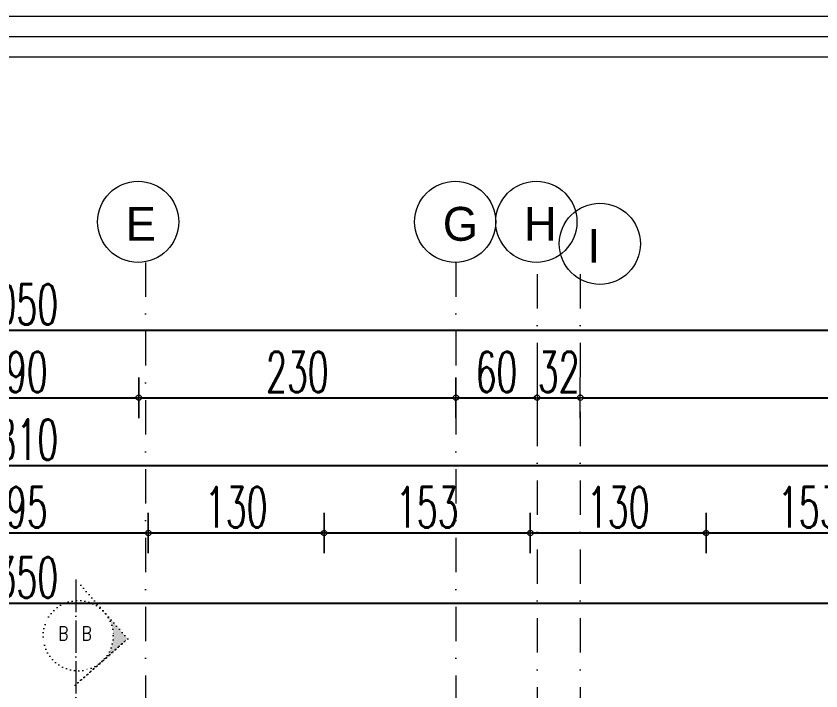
# Model space of a CAD drawing. Header units: millimetres. Extents: x -16104 to 67872, y -88009 to 12107.
# Drawn here: x 22825 to 23420, y 11608 to 12107 of the extents above; entities that cross this region are included whole.
import ezdxf
from ezdxf.enums import TextEntityAlignment as Align

# ---------------------------------------------------------------- set-up
doc = ezdxf.new("R2010")
doc.units = ezdxf.units.MM
for name, pattern in [('ACAD_ISO04W100', [30, 24, -3, 0, -3]), ('ACAD_ISO07W100', [3, 0, -3]), ('DASHDOTX2', [50.8, 25.4, -12.7, 0, -12.7])]:
    doc.linetypes.add(name, pattern=pattern)
doc.layers.get('0').update_dxf_attribs({"color": 241})
for name, color, linetype, lineweight in [('AKS', 1, 'ACAD_ISO07W100', 5), ('akslar', 144, 'Continuous', 20), ('c05', 32, 'Continuous', 13), ('OLCU', 54, 'Continuous', 13)]:
    doc.layers.add(name, color=color, linetype=linetype, lineweight=lineweight)
doc.styles.add('DIM', font='Txttw.shx', dxfattribs={"width": 0.6})
doc.styles.add('DIMENSIONS', font='simplex', dxfattribs={"width": 0.8})
doc.dimstyles.new('50', dxfattribs={"dimscale": 0, "dimtxt": 30, "dimasz": 1, "dimexe": 0, "dimexo": 2, "dimgap": 4, "dimtad": 1, "dimdec": 0, "dimzin": 0, "dimdsep": 46, "dimtxsty": 'DIM', "dimblk1": 'DOT', "dimblk2": 'DOT', "dimsah": 1, "dimcen": 1.5, "dimdle": 3, "dimse1": 1, "dimse2": 1, "dimclrd": 256, "dimclre": 9, "dimclrt": 256, "dimadec": 0, "dimazin": 0, "dimtfac": 0.24, "dimtdec": 0, "dimtix": 1, "dimtmove": 2, "dimatfit": 3, "dimldrblk": 'DOT', "dimfxl": 0, "dimtolj": 1, "dimtzin": 15, "dimarcsym": 0})

# ---------------------------------------------------------------- blocks, each defined once
blk = doc.blocks.new('DOT')
for p, q in [((0, 15), (0, -15)), ((-2, 0), (0, 0)), ((2, 0), (0, 0))]:
    blk.add_line(p, q)
blk.add_circle((0, 0), 2)
blk = doc.blocks.new('*D4984')
at = {"layer": 'Defpoints', "color": 0, "transparency": 16777216}
for p in [(22922.32, 11725.04), (22727.32, 11675.04), (22922.32, 11675.04)]:
    blk.add_point(p, dxfattribs=at)
at = {"layer": 'OLCU', "lineweight": -2, "transparency": 16777216}
blk.add_line((22728.32, 11725.04), (22921.32, 11725.04), dxfattribs=at)
at = {"layer": 'OLCU', "lineweight": -2, "transparency": 16777216, "rotation": 180}
blk.add_blockref('DOT', (22727.32, 11725.04), dxfattribs=at)
at = {"layer": 'OLCU', "lineweight": -2, "transparency": 16777216}
blk.add_blockref('DOT', (22922.32, 11725.04), dxfattribs=at)
at = {"layer": 'OLCU', "transparency": 16777216, "insert": (22824.82, 11744.04), "char_height": 30, "attachment_point": 5, "style": 'DIM'}
blk.add_mtext('\\A1;195', dxfattribs=at)
blk = doc.blocks.new('*D4985')
at = {"layer": 'Defpoints', "color": 0, "transparency": 16777216}
for p in [(23052.32, 11725.04), (22922.32, 11675.04), (23052.32, 11675.04)]:
    blk.add_point(p, dxfattribs=at)
at = {"layer": 'OLCU', "lineweight": -2, "transparency": 16777216}
blk.add_line((22923.32, 11725.04), (23051.32, 11725.04), dxfattribs=at)
at = {"layer": 'OLCU', "lineweight": -2, "transparency": 16777216, "rotation": 180}
blk.add_blockref('DOT', (22922.32, 11725.04), dxfattribs=at)
at = {"layer": 'OLCU', "lineweight": -2, "transparency": 16777216}
blk.add_blockref('DOT', (23052.32, 11725.04), dxfattribs=at)
at = {"layer": 'OLCU', "transparency": 16777216, "insert": (22987.32, 11744.04), "char_height": 30, "attachment_point": 5, "style": 'DIM'}
blk.add_mtext('\\A1;130', dxfattribs=at)
blk = doc.blocks.new('*D4986')
at = {"layer": 'Defpoints', "color": 0, "transparency": 16777216}
for p in [(23204.82, 11725.04), (23052.32, 11675.04), (23204.82, 11675.04)]:
    blk.add_point(p, dxfattribs=at)
at = {"layer": 'OLCU', "lineweight": -2, "transparency": 16777216}
blk.add_line((23053.32, 11725.04), (23203.82, 11725.04), dxfattribs=at)
at = {"layer": 'OLCU', "lineweight": -2, "transparency": 16777216, "rotation": 180}
blk.add_blockref('DOT', (23052.32, 11725.04), dxfattribs=at)
at = {"layer": 'OLCU', "lineweight": -2, "transparency": 16777216}
blk.add_blockref('DOT', (23204.82, 11725.04), dxfattribs=at)
at = {"layer": 'OLCU', "transparency": 16777216, "insert": (23128.57, 11744.04), "char_height": 30, "attachment_point": 5, "style": 'DIM'}
blk.add_mtext('\\A1;153', dxfattribs=at)
blk = doc.blocks.new('*D4989')
at = {"layer": 'Defpoints', "color": 0, "transparency": 16777216}
for p in [(21919.82, 11775.04), (23729.82, 11775.04), (23729.82, 11740.04)]:
    blk.add_point(p, dxfattribs=at)
at = {"layer": 'OLCU', "lineweight": -2, "transparency": 16777216}
blk.add_line((21920.82, 11775.04), (23728.82, 11775.04), dxfattribs=at)
at = {"layer": 'OLCU', "lineweight": -2, "transparency": 16777216, "rotation": 180}
blk.add_blockref('DOT', (21919.82, 11775.04), dxfattribs=at)
at = {"layer": 'OLCU', "lineweight": -2, "transparency": 16777216}
blk.add_blockref('DOT', (23729.82, 11775.04), dxfattribs=at)
at = {"layer": 'OLCU', "transparency": 16777216, "insert": (22824.82, 11794.04), "char_height": 30, "attachment_point": 5, "style": 'DIM'}
blk.add_mtext('\\A1;1810', dxfattribs=at)
blk = doc.blocks.new('*D4994')
at = {"layer": 'Defpoints', "color": 0, "transparency": 16777216}
for p in [(22915.32, 11825.04), (23149.82, 11825.04), (23149.82, 10777.83)]:
    blk.add_point(p, dxfattribs=at)
at = {"layer": 'OLCU', "lineweight": -2, "transparency": 16777216}
blk.add_line((22916.32, 11825.04), (23148.82, 11825.04), dxfattribs=at)
at = {"layer": 'OLCU', "lineweight": -2, "transparency": 16777216, "rotation": 180}
blk.add_blockref('DOT', (22915.32, 11825.04), dxfattribs=at)
at = {"layer": 'OLCU', "lineweight": -2, "transparency": 16777216}
blk.add_blockref('DOT', (23149.82, 11825.04), dxfattribs=at)
at = {"layer": 'OLCU', "transparency": 16777216, "insert": (23032.57, 11844.04), "char_height": 30, "attachment_point": 5, "style": 'DIM'}
blk.add_mtext('\\A1;230', dxfattribs=at)
blk = doc.blocks.new('*D4995')
at = {"layer": 'Defpoints', "color": 0, "transparency": 16777216}
for p in [(23209.82, 11825.04), (23241.82, 11825.04), (23241.82, 10777.83)]:
    blk.add_point(p, dxfattribs=at)
at = {"layer": 'OLCU', "lineweight": -2, "transparency": 16777216}
for p, q in [((23208.82, 11825.04), (23207.82, 11825.04)), ((23209.82, 11825.04), (23241.82, 11825.04)), ((23242.82, 11825.04), (23243.82, 11825.04))]:
    blk.add_line(p, q, dxfattribs=at)
blk.add_blockref('DOT', (23209.82, 11825.04), dxfattribs=at)
at = {"layer": 'OLCU', "lineweight": -2, "transparency": 16777216, "rotation": 180}
blk.add_blockref('DOT', (23241.82, 11825.04), dxfattribs=at)
at = {"layer": 'OLCU', "transparency": 16777216, "insert": (23225.82, 11844.04), "char_height": 30, "attachment_point": 5, "style": 'DIM'}
blk.add_mtext('\\A1;32', dxfattribs=at)
blk = doc.blocks.new('*D4996')
at = {"layer": 'Defpoints', "color": 0, "transparency": 16777216}
for p in [(23241.82, 11825.04), (23679.67, 11825.04), (23679.67, 11825.04)]:
    blk.add_point(p, dxfattribs=at)
at = {"layer": 'OLCU', "lineweight": -2, "transparency": 16777216}
blk.add_line((23242.82, 11825.04), (23678.67, 11825.04), dxfattribs=at)
at = {"layer": 'OLCU', "lineweight": -2, "transparency": 16777216, "rotation": 180}
blk.add_blockref('DOT', (23241.82, 11825.04), dxfattribs=at)
at = {"layer": 'OLCU', "lineweight": -2, "transparency": 16777216}
blk.add_blockref('DOT', (23679.67, 11825.04), dxfattribs=at)
at = {"layer": 'OLCU', "transparency": 16777216, "insert": (23460.75, 11844.04), "char_height": 30, "attachment_point": 5, "style": 'DIM'}
blk.add_mtext('\\A1;438', dxfattribs=at)
blk = doc.blocks.new('*D4999')
at = {"layer": 'Defpoints', "color": 0, "transparency": 16777216}
for p in [(23849.82, 11875.04), (21799.82, 11840.04), (23849.82, 11840.04)]:
    blk.add_point(p, dxfattribs=at)
at = {"layer": 'OLCU', "lineweight": -2, "transparency": 16777216}
blk.add_line((21800.82, 11875.04), (23848.82, 11875.04), dxfattribs=at)
at = {"layer": 'OLCU', "lineweight": -2, "transparency": 16777216, "rotation": 180}
blk.add_blockref('DOT', (21799.82, 11875.04), dxfattribs=at)
at = {"layer": 'OLCU', "lineweight": -2, "transparency": 16777216}
blk.add_blockref('DOT', (23849.82, 11875.04), dxfattribs=at)
at = {"layer": 'OLCU', "transparency": 16777216, "insert": (22824.82, 11894.04), "char_height": 30, "attachment_point": 5, "style": 'DIM'}
blk.add_mtext('\\A1;2050', dxfattribs=at)
blk = doc.blocks.new('*D5054')
at = {"layer": 'Defpoints', "color": 0, "transparency": 16777216}
for p in [(23334.82, 11725.04), (23204.82, 11675.04), (23334.82, 11675.04)]:
    blk.add_point(p, dxfattribs=at)
at = {"layer": 'OLCU', "lineweight": -2, "transparency": 16777216}
blk.add_line((23205.82, 11725.04), (23333.82, 11725.04), dxfattribs=at)
at = {"layer": 'OLCU', "lineweight": -2, "transparency": 16777216, "rotation": 180}
blk.add_blockref('DOT', (23204.82, 11725.04), dxfattribs=at)
at = {"layer": 'OLCU', "lineweight": -2, "transparency": 16777216}
blk.add_blockref('DOT', (23334.82, 11725.04), dxfattribs=at)
at = {"layer": 'OLCU', "transparency": 16777216, "insert": (23269.82, 11744.04), "char_height": 30, "attachment_point": 5, "style": 'DIM'}
blk.add_mtext('\\A1;130', dxfattribs=at)
blk = doc.blocks.new('*D5055')
at = {"layer": 'Defpoints', "color": 0, "transparency": 16777216}
for p in [(23334.82, 11725.04), (23487.32, 11725.04), (23487.32, 11725.04)]:
    blk.add_point(p, dxfattribs=at)
at = {"layer": 'OLCU', "lineweight": -2, "transparency": 16777216}
blk.add_line((23335.82, 11725.04), (23486.32, 11725.04), dxfattribs=at)
at = {"layer": 'OLCU', "lineweight": -2, "transparency": 16777216, "rotation": 180}
blk.add_blockref('DOT', (23334.82, 11725.04), dxfattribs=at)
at = {"layer": 'OLCU', "lineweight": -2, "transparency": 16777216}
blk.add_blockref('DOT', (23487.32, 11725.04), dxfattribs=at)
at = {"layer": 'OLCU', "transparency": 16777216, "insert": (23411.07, 11744.04), "char_height": 30, "attachment_point": 5, "style": 'DIM'}
blk.add_mtext('\\A1;153', dxfattribs=at)
blk = doc.blocks.new('*D5083')
at = {"layer": 'Defpoints', "color": 0, "transparency": 16777216}
for p in [(22734.32, 11825.04), (22915.32, 11825.04), (22915.32, 11825.04)]:
    blk.add_point(p, dxfattribs=at)
at = {"layer": 'OLCU', "lineweight": -2, "transparency": 16777216}
blk.add_line((22735.32, 11825.04), (22914.32, 11825.04), dxfattribs=at)
at = {"layer": 'OLCU', "lineweight": -2, "transparency": 16777216, "rotation": 180}
blk.add_blockref('DOT', (22734.32, 11825.04), dxfattribs=at)
at = {"layer": 'OLCU', "lineweight": -2, "transparency": 16777216}
blk.add_blockref('DOT', (22915.32, 11825.04), dxfattribs=at)
at = {"layer": 'OLCU', "transparency": 16777216, "insert": (22824.82, 11844.04), "char_height": 30, "attachment_point": 5, "style": 'DIM'}
blk.add_mtext('\\A1;190', dxfattribs=at)
blk = doc.blocks.new('*D5084')
at = {"layer": 'Defpoints', "color": 0, "transparency": 16777216}
for p in [(23149.82, 11825.04), (23209.82, 11825.04), (23209.82, 11825.04)]:
    blk.add_point(p, dxfattribs=at)
at = {"layer": 'OLCU', "lineweight": -2, "transparency": 16777216}
blk.add_line((23150.82, 11825.04), (23208.82, 11825.04), dxfattribs=at)
at = {"layer": 'OLCU', "lineweight": -2, "transparency": 16777216, "rotation": 180}
blk.add_blockref('DOT', (23149.82, 11825.04), dxfattribs=at)
at = {"layer": 'OLCU', "lineweight": -2, "transparency": 16777216}
blk.add_blockref('DOT', (23209.82, 11825.04), dxfattribs=at)
at = {"layer": 'OLCU', "transparency": 16777216, "insert": (23179.82, 11844.04), "char_height": 30, "attachment_point": 5, "style": 'DIM'}
blk.add_mtext('\\A1;60', dxfattribs=at)
blk = doc.blocks.new('*D5087')
at = {"layer": 'Defpoints', "color": 0, "transparency": 16777216}
for p in [(21649.82, 11673.23), (23999.82, 11673.23), (23999.82, 11673.23)]:
    blk.add_point(p, dxfattribs=at)
at = {"layer": 'OLCU', "lineweight": -2, "transparency": 16777216}
blk.add_line((21650.82, 11673.23), (23998.82, 11673.23), dxfattribs=at)
at = {"layer": 'OLCU', "lineweight": -2, "transparency": 16777216, "rotation": 180}
blk.add_blockref('DOT', (21649.82, 11673.23), dxfattribs=at)
at = {"layer": 'OLCU', "lineweight": -2, "transparency": 16777216}
blk.add_blockref('DOT', (23999.82, 11673.23), dxfattribs=at)
at = {"layer": 'OLCU', "transparency": 16777216, "insert": (22824.82, 11692.23), "char_height": 30, "attachment_point": 5, "style": 'DIM'}
blk.add_mtext('\\A1;2350', dxfattribs=at)

msp = doc.modelspace()

# ---------------------------------------------------------------- hatches: boundary and pattern name
at = {"layer": 'AKS'}
msp.add_hatch(color=1, dxfattribs=at).paths.add_polyline_path([(22887.66, 11629.74), (22907.11, 11646.88), (22889.97, 11666.34, -0.198912), (22896.4, 11647.56, -0.198912)])
msp.add_hatch(color=1, dxfattribs=at).paths.add_polyline_path([(22887.66, 11629.74), (22907.11, 11646.88), (22889.97, 11666.34, -0.198912), (22896.4, 11647.56, -0.198912)])

# ---------------------------------------------------------------- linework, layer by layer
at = {"layer": 'AKS', "color": 1, "linetype": 'ACAD_ISO04W100'}
msp.add_line((22868.79, 11690.54), (22868.79, 9368.1), dxfattribs=at)
at = {"layer": 'AKS', "color": 1, "linetype": 'ACAD_ISO07W100'}
msp.add_line((22907.11, 11646.88), (22868.79, 11690.54), dxfattribs=at)
at = {"layer": 'AKS', "color": 1}
for p, q in [((22868.21, 11612.6), (22907.11, 11646.88)), ((22907.11, 11646.88), (22868.21, 11612.6)), ((22868.21, 11612.6), (22907.11, 11646.88)), ((22907.11, 11646.88), (22868.21, 11612.6))]:
    msp.add_line(p, q, dxfattribs=at)
at = {"layer": 'AKS', "linetype": 'ByBlock'}
for centre in [(22914.79, 11955.04), (23149.29, 11955.04), (23209.29, 11955.04), (23256.28, 11938.8)]:
    msp.add_circle(centre, 30, dxfattribs=at)
at = {"layer": 'AKS', "color": 1, "linetype": 'ACAD_ISO07W100'}
msp.add_circle((22870.52, 11649.19), 25.93, dxfattribs=at)
at = {"layer": 'akslar', "linetype": 'DASHDOTX2'}
for p, q in [((22920.32, 11925.04), (22920.32, 9115.54)), ((23149.82, 11925.04), (23149.82, 9115.54)), ((23209.82, 11916.48), (23209.82, 9115.54)), ((23241.82, 11916.48), (23241.82, 9115.54))]:
    msp.add_line(p, q, dxfattribs=at)
at = {"layer": 'c05'}
for points in [[(24640.36, 8939.59), (24640.36, 8729.34), (21110.11, 8729.34), (21110.11, 12107.12), (24640.36, 12107.12), (24640.36, 10251.03)], [(24625.36, 8939.59), (24625.36, 8744.34), (21125.11, 8744.34), (21125.11, 12092.12), (24625.36, 12092.12), (24625.36, 10251.03)], [(24610.36, 8939.59), (24610.36, 8759.34), (21140.11, 8759.34), (21140.11, 12077.12), (24610.36, 12077.12), (24610.36, 10251.03)]]:
    msp.add_lwpolyline(points, dxfattribs=at)

# ---------------------------------------------------------------- texts
at = {"layer": 'AKS', "color": 1, "style": 'DIMENSIONS', "width": 0.8}
for p in [(22859.42, 11650.82), (22876.75, 11650.69)]:
    msp.add_text('B', height=10.37, rotation=359.57786, dxfattribs=at).set_placement(p, align=Align.MIDDLE)
at = {"layer": 'AKS', "char_height": 25, "width": 35.6591, "attachment_point": 1}
for s, insert in [('E', (22905.63, 11966.05)), ('G', (23140.13, 11966.05)), ('H', (23200.13, 11966.05)), ('I', (23247.12, 11949.81))]:
    msp.add_mtext(s, dxfattribs=dict(at, insert=insert))

# ---------------------------------------------------------------- dimensions: what is measured, and where the dimension line sits
at = {"layer": 'OLCU'}
for base, p1, p2, picture, middle in [((23849.82, 11875.04), (21799.82, 11840.04), (23849.82, 11840.04), '*D4999', (22824.82, 11894.04)), ((23209.82, 11825.04), (23149.82, 11825.04), (23209.82, 11825.04), '*D5084', (23179.82, 11844.04)), ((23241.82, 11825.04), (23209.82, 11825.04), (23241.82, 10777.83), '*D4995', (23225.82, 11844.04)), ((23679.67, 11825.04), (23241.82, 11825.04), (23679.67, 11825.04), '*D4996', (23460.75, 11844.04)), ((23729.82, 11775.04), (21919.82, 11775.04), (23729.82, 11740.04), '*D4989', (22824.82, 11794.04)), ((22922.32, 11725.04), (22727.32, 11675.04), (22922.32, 11675.04), '*D4984', (22824.82, 11744.04)), ((23052.32, 11725.04), (22922.32, 11675.04), (23052.32, 11675.04), '*D4985', (22987.32, 11744.04)), ((23204.81697263, 11725.04463968), (23052.31697263, 11675.04463968), (23204.81697263, 11675.04463968), '*D4986', (23128.56697263, 11744.04463968)), ((23334.82, 11725.04), (23204.82, 11675.04), (23334.82, 11675.04), '*D5054', (23269.82, 11744.04)), ((23487.31697263, 11725.04463968), (23334.81697263, 11725.04463968), (23487.31697263, 11725.04463968), '*D5055', (23411.06697263, 11744.04463968)), ((23999.82, 11673.23), (21649.82, 11673.23), (23999.82, 11673.23), '*D5087', (22824.82, 11692.23))]:
    dim = msp.add_linear_dim(base=base, p1=p1, p2=p2, dimstyle='50', override={"dimscale": 1}, dxfattribs=at)
    dim.commit()
    dim.dimension.update_dxf_attribs({"geometry": picture, "text_midpoint": middle})
for base, p1, p2, text, picture, middle in [((22915.32, 11825.04), (22734.32, 11825.04), (22915.32, 11825.04), '190', '*D5083', (22824.82, 11844.04)), ((23149.82, 11825.04), (22915.32, 11825.04), (23149.82, 10777.83), '230', '*D4994', (23032.57, 11844.04))]:
    dim = msp.add_linear_dim(base=base, p1=p1, p2=p2, text=text, dimstyle='50', override={"dimscale": 1}, dxfattribs=at)
    dim.commit()
    dim.dimension.update_dxf_attribs({"geometry": picture, "text_midpoint": middle})

doc.saveas('drawing.dxf')
